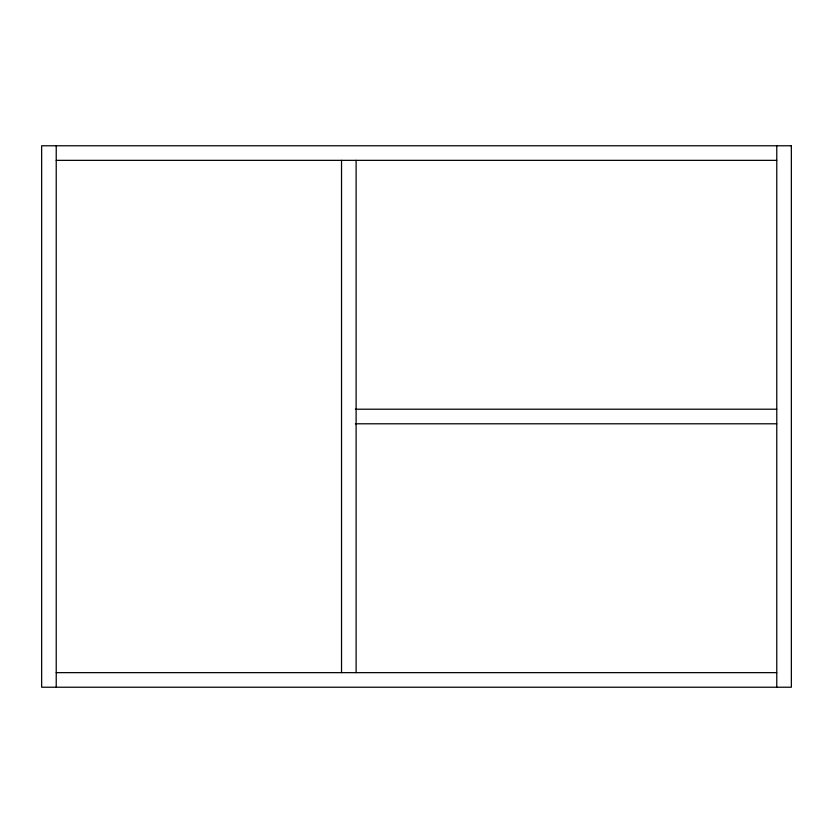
<?xml version="1.0" encoding="UTF-8"?>
<svg xmlns="http://www.w3.org/2000/svg" width="833" height="833" viewBox="0 0 833 833"><rect width="100%" height="100%" fill="white"/><g stroke="black" fill="none" stroke-linecap="round" stroke-linejoin="round"><path stroke-width="1.25" d="M56.227 160.352L776.773 160.352M355.368 409.211L776.773 409.211M355.368 423.789L776.773 423.789M56.227 672.648L776.773 672.648M776.773 145.775L776.773 687.225M356.108 160.352L356.108 672.648M341.53 160.352L341.53 672.648M56.227 145.775L56.227 687.225M791.35 145.775L41.65 145.775L41.65 687.225L791.35 687.225L791.35 145.775"/></g></svg>
